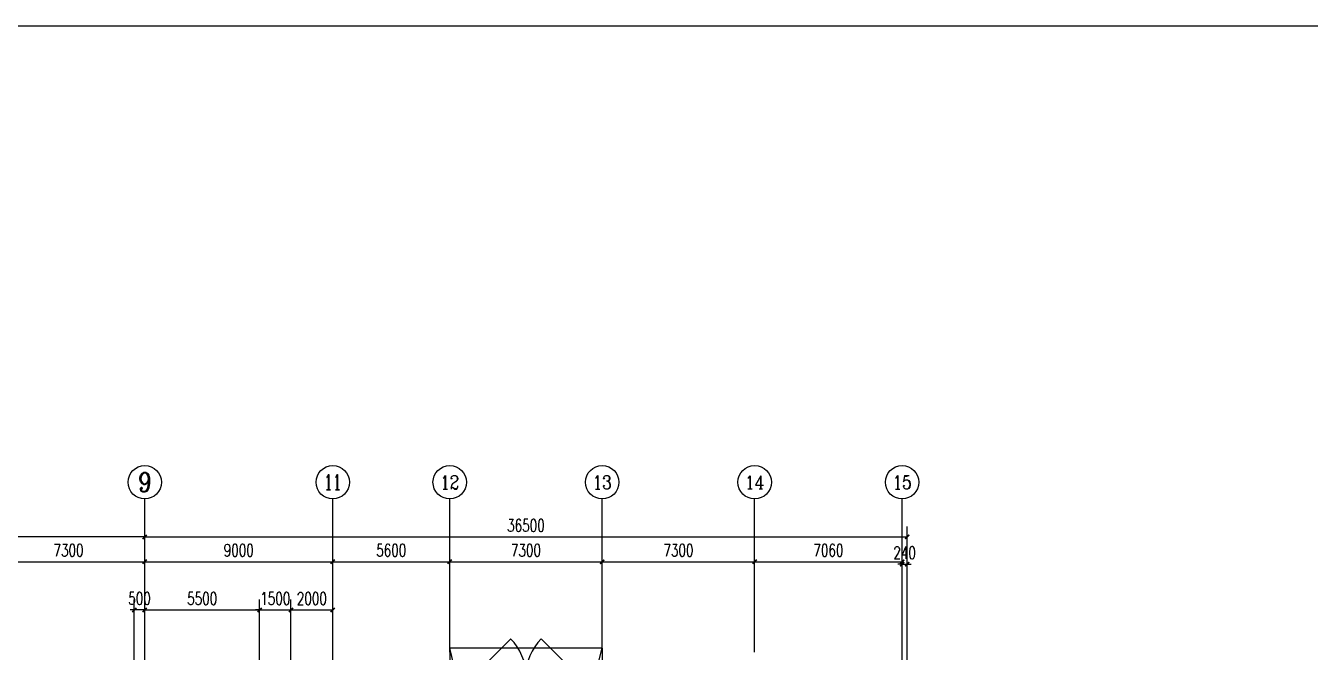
# Model space of a CAD drawing. Extents: x -89996 to 1006241, y -2176 to 440573.
# Drawn here: x 314223 to 375725, y 410600 to 440573 of the extents above; entities that cross this region are included whole.
import ezdxf
from ezdxf.enums import TextEntityAlignment as Align

# ---------------------------------------------------------------- set-up
doc = ezdxf.new("R2010")
doc.units = 0
doc.header["$LTSCALE"] = 1000
doc.header["$MEASUREMENT"] = 0
doc.linetypes.add('DOTE', pattern=[2.42, 2, -0.2, 0.02, -0.2])
for name, color, linetype in [('AXIS', 3, 'Continuous'), ('AXIS_TEXT', 7, 'Continuous'), ('DOTE', 1, 'DOTE'), ('STAIR', 2, 'Continuous'), ('WALL', 9, 'Continuous'), ('WINDOW', 4, 'Continuous'), ('WINDOW_TEXT', 7, 'Continuous')]:
    doc.layers.add(name, color=color, linetype=linetype)
doc.styles.add('_TCH_AXIS', font='COMPLEX', dxfattribs={"bigfont": 'GBCBIG'})
doc.styles.add('_TCH_DIM_T3', font='SIMPLEX', dxfattribs={"width": 0.705882, "bigfont": 'GBCBIG'})
doc.styles.add('_TCH_WINDOW', font='SIMPLEX', dxfattribs={"height": 3.5, "bigfont": 'GBCBIG'})
doc.styles.add('COMPLEX', font='COMPLEX')
doc.dimstyles.new('_TCH_ARCH&&200', dxfattribs={"dimtxt": 595, "dimasz": 200, "dimexe": 500, "dimexo": 600, "dimgap": 252.5, "dimtad": 1, "dimdec": 0, "dimzin": 0, "dimdsep": 46, "dimtxsty": '_TCH_DIM_T3', "dimblk": 'ARCHTICK', "dimcen": 0.09, "dimclrt": 7, "dimazin": 2, "dimtfac": 1, "dimtdec": 0, "dimtix": 1, "dimtmove": 2, "dimatfit": 3, "dimfxl": 0, "dimtolj": 1, "dimtzin": 0, "dimarcsym": 0})
doc.dimstyles.new('TCH-200-1', dxfattribs={"dimtxt": 595, "dimasz": 200, "dimexe": 500, "dimexo": 600, "dimgap": 252.5, "dimtad": 1, "dimdec": 0, "dimzin": 0, "dimdsep": 46, "dimtxsty": '_TCH_DIM_T3', "dimblk": 'ARCHTICK', "dimcen": 0.09, "dimclrd": 3, "dimclre": 3, "dimclrt": 7, "dimazin": 2, "dimtfac": 1, "dimtdec": 0, "dimtix": 1, "dimtmove": 2, "dimatfit": 3, "dimfxl": 0, "dimtolj": 1, "dimtzin": 0, "dimarcsym": 0})

# ---------------------------------------------------------------- blocks, each defined once
blk = doc.blocks.new('_ArchTick')
at = {"color": 0, "linetype": 'ByBlock', "const_width": 0.4}
blk.add_lwpolyline([(-0.5, -0.5), (0.5, 0.5)], dxfattribs=at)
blk = doc.blocks.new('*D1635')
at = {"layer": 'Defpoints', "color": 0, "transparency": 16777216}
for p in [(68600, 114506), (63100, 111483), (68600, 111483)]:
    blk.add_point(p, dxfattribs=at)
at = {"layer": 'WALL', "color": 3, "lineweight": -2, "transparency": 16777216}
for p, q in [((63100, 112083), (63100, 115006)), ((63100, 114506), (68600, 114506)), ((68600, 112083), (68600, 115006))]:
    blk.add_line(p, q, dxfattribs=at)
at = {"layer": 'WALL', "color": 3, "lineweight": -2, "transparency": 16777216, "xscale": 200, "yscale": 200, "zscale": 200, "rotation": 180}
blk.add_blockref('_ArchTick', (63100, 114506), dxfattribs=at)
at = {"layer": 'WALL', "color": 3, "lineweight": -2, "transparency": 16777216, "xscale": 200, "yscale": 200, "zscale": 200}
blk.add_blockref('_ArchTick', (68600, 114506), dxfattribs=at)
at = {"layer": 'WALL', "color": 7, "transparency": 16777216, "insert": (65850, 115056), "char_height": 595, "attachment_point": 5, "style": '_TCH_DIM_T3'}
blk.add_mtext('\\A1;5500', dxfattribs=at)
blk = doc.blocks.new('*D1636')
at = {"layer": 'Defpoints', "color": 0, "transparency": 16777216}
for p in [(70100, 114506), (68600, 111483), (70100, 111483)]:
    blk.add_point(p, dxfattribs=at)
at = {"layer": 'WALL', "color": 3, "lineweight": -2, "transparency": 16777216}
for p, q in [((68600, 114506), (68400, 114506)), ((68600, 112083), (68600, 115006)), ((68600, 114506), (70100, 114506)), ((70100, 112083), (70100, 115006)), ((70100, 114506), (70300, 114506))]:
    blk.add_line(p, q, dxfattribs=at)
at = {"layer": 'WALL', "color": 3, "lineweight": -2, "transparency": 16777216, "xscale": 200, "yscale": 200, "zscale": 200}
blk.add_blockref('_ArchTick', (68600, 114506), dxfattribs=at)
at = {"layer": 'WALL', "color": 3, "lineweight": -2, "transparency": 16777216, "xscale": 200, "yscale": 200, "zscale": 200, "rotation": 180}
blk.add_blockref('_ArchTick', (70100, 114506), dxfattribs=at)
at = {"layer": 'WALL', "color": 7, "transparency": 16777216, "insert": (69350, 115056), "char_height": 595, "attachment_point": 5, "style": '_TCH_DIM_T3'}
blk.add_mtext('\\A1;1500', dxfattribs=at)
blk = doc.blocks.new('*D1637')
at = {"layer": 'Defpoints', "color": 0, "transparency": 16777216}
for p in [(72100, 114506), (70100, 111483), (72100, 111483)]:
    blk.add_point(p, dxfattribs=at)
at = {"layer": 'WALL', "color": 3, "lineweight": -2, "transparency": 16777216}
for p, q in [((70100, 112083), (70100, 115006)), ((70100, 114506), (72100, 114506)), ((72100, 112083), (72100, 115006))]:
    blk.add_line(p, q, dxfattribs=at)
at = {"layer": 'WALL', "color": 3, "lineweight": -2, "transparency": 16777216, "xscale": 200, "yscale": 200, "zscale": 200, "rotation": 180}
blk.add_blockref('_ArchTick', (70100, 114506), dxfattribs=at)
at = {"layer": 'WALL', "color": 3, "lineweight": -2, "transparency": 16777216, "xscale": 200, "yscale": 200, "zscale": 200}
blk.add_blockref('_ArchTick', (72100, 114506), dxfattribs=at)
at = {"layer": 'WALL', "color": 7, "transparency": 16777216, "insert": (71100, 115056), "char_height": 595, "attachment_point": 5, "style": '_TCH_DIM_T3'}
blk.add_mtext('\\A1;2000', dxfattribs=at)
blk = doc.blocks.new('*D1650')
at = {"layer": 'Defpoints', "color": 0, "transparency": 16777216}
for p in [(99600, 118001), (63100, 112485), (99600, 111483)]:
    blk.add_point(p, dxfattribs=at)
at = {"layer": 'WALL', "color": 3, "lineweight": -2, "transparency": 16777216}
for p, q in [((63100, 113085), (63100, 118501)), ((99600, 112083), (99600, 118501)), ((63100, 118001), (99600, 118001))]:
    blk.add_line(p, q, dxfattribs=at)
at = {"layer": 'WALL', "color": 3, "lineweight": -2, "transparency": 16777216, "xscale": 200, "yscale": 200, "zscale": 200, "rotation": 180}
blk.add_blockref('_ArchTick', (63100, 118001), dxfattribs=at)
at = {"layer": 'WALL', "color": 3, "lineweight": -2, "transparency": 16777216, "xscale": 200, "yscale": 200, "zscale": 200}
blk.add_blockref('_ArchTick', (99600, 118001), dxfattribs=at)
at = {"layer": 'WALL', "color": 7, "transparency": 16777216, "insert": (81350, 118551), "char_height": 595, "attachment_point": 5, "style": '_TCH_DIM_T3'}
blk.add_mtext('\\A1;36500', dxfattribs=at)
blk = doc.blocks.new('*D1651')
at = {"layer": 'Defpoints', "color": 0, "transparency": 16777216}
for p in [(99600, 116693), (99360, 111483), (99600, 111483)]:
    blk.add_point(p, dxfattribs=at)
at = {"layer": 'WALL', "color": 3, "lineweight": -2, "transparency": 16777216}
for p, q in [((99360, 112083), (99360, 117193)), ((99600, 112083), (99600, 117193)), ((99360, 116693), (99160, 116693)), ((99360, 116693), (99600, 116693)), ((99600, 116693), (99800, 116693))]:
    blk.add_line(p, q, dxfattribs=at)
at = {"layer": 'WALL', "color": 3, "lineweight": -2, "transparency": 16777216, "xscale": 200, "yscale": 200, "zscale": 200}
blk.add_blockref('_ArchTick', (99360, 116693), dxfattribs=at)
at = {"layer": 'WALL', "color": 3, "lineweight": -2, "transparency": 16777216, "xscale": 200, "yscale": 200, "zscale": 200, "rotation": 180}
blk.add_blockref('_ArchTick', (99600, 116693), dxfattribs=at)
at = {"layer": 'WALL', "color": 7, "transparency": 16777216, "insert": (99480, 117243), "char_height": 595, "attachment_point": 5, "style": '_TCH_DIM_T3'}
blk.add_mtext('\\A1;240', dxfattribs=at)
blk = doc.blocks.new('*D1652')
at = {"layer": 'Defpoints', "color": 0, "transparency": 16777216}
for p in [(62600, 114509), (62600, 111483), (63100, 111483)]:
    blk.add_point(p, dxfattribs=at)
at = {"layer": 'WALL', "color": 3, "lineweight": -2, "transparency": 16777216}
for p, q in [((62600, 112083), (62600, 115009)), ((63100, 112083), (63100, 115009)), ((62600, 114509), (62400, 114509)), ((63100, 114509), (62600, 114509)), ((63100, 114509), (63300, 114509))]:
    blk.add_line(p, q, dxfattribs=at)
at = {"layer": 'WALL', "color": 3, "lineweight": -2, "transparency": 16777216, "xscale": 200, "yscale": 200, "zscale": 200}
blk.add_blockref('_ArchTick', (62600, 114509), dxfattribs=at)
at = {"layer": 'WALL', "color": 3, "lineweight": -2, "transparency": 16777216, "xscale": 200, "yscale": 200, "zscale": 200, "rotation": 180}
blk.add_blockref('_ArchTick', (63100, 114509), dxfattribs=at)
at = {"layer": 'WALL', "color": 7, "transparency": 16777216, "insert": (62850, 115059), "char_height": 595, "attachment_point": 5, "style": '_TCH_DIM_T3'}
blk.add_mtext('\\A1;500', dxfattribs=at)
blk = doc.blocks.new('*D1653')
at = {"layer": 'Defpoints', "color": 0, "transparency": 16777216}
for p in [(26600, 118001), (63100, 112485), (26600, 111483)]:
    blk.add_point(p, dxfattribs=at)
at = {"layer": 'WALL', "color": 3, "lineweight": -2, "transparency": 16777216}
for p, q in [((26600, 112083), (26600, 118501)), ((63100, 113085), (63100, 118501)), ((63100, 118001), (26600, 118001))]:
    blk.add_line(p, q, dxfattribs=at)
at = {"layer": 'WALL', "color": 3, "lineweight": -2, "transparency": 16777216, "xscale": 200, "yscale": 200, "zscale": 200, "rotation": 180}
blk.add_blockref('_ArchTick', (26600, 118001), dxfattribs=at)
at = {"layer": 'WALL', "color": 3, "lineweight": -2, "transparency": 16777216, "xscale": 200, "yscale": 200, "zscale": 200}
blk.add_blockref('_ArchTick', (63100, 118001), dxfattribs=at)
at = {"layer": 'WALL', "color": 7, "transparency": 16777216, "insert": (44850, 118551), "char_height": 595, "attachment_point": 5, "style": '_TCH_DIM_T3'}
blk.add_mtext('\\A1;36500', dxfattribs=at)
blk = doc.blocks.new('$DorLib2D$00000116')
at = {"color": 0}
for p, q in [((-0.5, 0), (-0.146, 0.354)), ((0.5, 0), (0.146, 0.354))]:
    blk.add_line(p, q, dxfattribs=at)
for centre, start, end in [((-0.5, 0), 0, 45), ((0.5, 0), 135, 180)]:
    blk.add_arc(centre, 0.5, start, end, dxfattribs=at)
blk = doc.blocks.new('_AXISO')
blk.add_circle((0, 0), 0.5)
at = {"layer": 'AXIS_TEXT', "style": 'COMPLEX', "width": 1.041667}
blk.add_attdef('A', text='', height=0.56, dxfattribs=at).set_placement((-0.25, -0.28), (0.25, -0.28), align=Align.FIT)
blk = doc.blocks.new('*D3128')
at = {"layer": 'AXIS', "color": 0, "lineweight": -2, "transparency": 16777216}
for p, q in [((55800, 113083), (55800, 117315)), ((63100, 113083), (63100, 117315)), ((55800, 116815), (63100, 116815))]:
    blk.add_line(p, q, dxfattribs=at)
at = {"layer": 'Defpoints', "color": 0, "transparency": 16777216}
for p in [(63100, 116815), (55800, 112483), (63100, 112483)]:
    blk.add_point(p, dxfattribs=at)
at = {"layer": 'AXIS', "color": 0, "lineweight": -2, "transparency": 16777216, "xscale": 200, "yscale": 200, "zscale": 200, "rotation": 180}
blk.add_blockref('_ArchTick', (55800, 116815), dxfattribs=at)
at = {"layer": 'AXIS', "color": 0, "lineweight": -2, "transparency": 16777216, "xscale": 200, "yscale": 200, "zscale": 200}
blk.add_blockref('_ArchTick', (63100, 116815), dxfattribs=at)
at = {"layer": 'AXIS', "color": 7, "transparency": 16777216, "insert": (59450, 117365), "char_height": 595, "attachment_point": 5, "style": '_TCH_DIM_T3'}
blk.add_mtext('\\A1;7300', dxfattribs=at)
blk = doc.blocks.new('*D3129')
at = {"layer": 'AXIS', "color": 0, "lineweight": -2, "transparency": 16777216}
for p, q in [((63100, 113083), (63100, 117315)), ((72100, 113083), (72100, 117315)), ((63100, 116815), (72100, 116815))]:
    blk.add_line(p, q, dxfattribs=at)
at = {"layer": 'Defpoints', "color": 0, "transparency": 16777216}
for p in [(72100, 116815), (63100, 112483), (72100, 112483)]:
    blk.add_point(p, dxfattribs=at)
at = {"layer": 'AXIS', "color": 0, "lineweight": -2, "transparency": 16777216, "xscale": 200, "yscale": 200, "zscale": 200, "rotation": 180}
blk.add_blockref('_ArchTick', (63100, 116815), dxfattribs=at)
at = {"layer": 'AXIS', "color": 0, "lineweight": -2, "transparency": 16777216, "xscale": 200, "yscale": 200, "zscale": 200}
blk.add_blockref('_ArchTick', (72100, 116815), dxfattribs=at)
at = {"layer": 'AXIS', "color": 7, "transparency": 16777216, "insert": (67600, 117365), "char_height": 595, "attachment_point": 5, "style": '_TCH_DIM_T3'}
blk.add_mtext('\\A1;9000', dxfattribs=at)
blk = doc.blocks.new('*D3130')
at = {"layer": 'AXIS', "color": 0, "lineweight": -2, "transparency": 16777216}
for p, q in [((72100, 113083), (72100, 117315)), ((77700, 113083), (77700, 117315)), ((72100, 116815), (77700, 116815))]:
    blk.add_line(p, q, dxfattribs=at)
at = {"layer": 'Defpoints', "color": 0, "transparency": 16777216}
for p in [(77700, 116815), (72100, 112483), (77700, 112483)]:
    blk.add_point(p, dxfattribs=at)
at = {"layer": 'AXIS', "color": 0, "lineweight": -2, "transparency": 16777216, "xscale": 200, "yscale": 200, "zscale": 200, "rotation": 180}
blk.add_blockref('_ArchTick', (72100, 116815), dxfattribs=at)
at = {"layer": 'AXIS', "color": 0, "lineweight": -2, "transparency": 16777216, "xscale": 200, "yscale": 200, "zscale": 200}
blk.add_blockref('_ArchTick', (77700, 116815), dxfattribs=at)
at = {"layer": 'AXIS', "color": 7, "transparency": 16777216, "insert": (74900, 117365), "char_height": 595, "attachment_point": 5, "style": '_TCH_DIM_T3'}
blk.add_mtext('\\A1;5600', dxfattribs=at)
blk = doc.blocks.new('*D3131')
at = {"layer": 'AXIS', "color": 0, "lineweight": -2, "transparency": 16777216}
for p, q in [((77700, 113083), (77700, 117315)), ((85000, 113083), (85000, 117315)), ((77700, 116815), (85000, 116815))]:
    blk.add_line(p, q, dxfattribs=at)
at = {"layer": 'Defpoints', "color": 0, "transparency": 16777216}
for p in [(85000, 116815), (77700, 112483), (85000, 112483)]:
    blk.add_point(p, dxfattribs=at)
at = {"layer": 'AXIS', "color": 0, "lineweight": -2, "transparency": 16777216, "xscale": 200, "yscale": 200, "zscale": 200, "rotation": 180}
blk.add_blockref('_ArchTick', (77700, 116815), dxfattribs=at)
at = {"layer": 'AXIS', "color": 0, "lineweight": -2, "transparency": 16777216, "xscale": 200, "yscale": 200, "zscale": 200}
blk.add_blockref('_ArchTick', (85000, 116815), dxfattribs=at)
at = {"layer": 'AXIS', "color": 7, "transparency": 16777216, "insert": (81350, 117365), "char_height": 595, "attachment_point": 5, "style": '_TCH_DIM_T3'}
blk.add_mtext('\\A1;7300', dxfattribs=at)
blk = doc.blocks.new('*D3132')
at = {"layer": 'AXIS', "color": 0, "lineweight": -2, "transparency": 16777216}
for p, q in [((85000, 113083), (85000, 117315)), ((92300, 113083), (92300, 117315)), ((85000, 116815), (92300, 116815))]:
    blk.add_line(p, q, dxfattribs=at)
at = {"layer": 'Defpoints', "color": 0, "transparency": 16777216}
for p in [(92300, 116815), (85000, 112483), (92300, 112483)]:
    blk.add_point(p, dxfattribs=at)
at = {"layer": 'AXIS', "color": 0, "lineweight": -2, "transparency": 16777216, "xscale": 200, "yscale": 200, "zscale": 200, "rotation": 180}
blk.add_blockref('_ArchTick', (85000, 116815), dxfattribs=at)
at = {"layer": 'AXIS', "color": 0, "lineweight": -2, "transparency": 16777216, "xscale": 200, "yscale": 200, "zscale": 200}
blk.add_blockref('_ArchTick', (92300, 116815), dxfattribs=at)
at = {"layer": 'AXIS', "color": 7, "transparency": 16777216, "insert": (88650, 117365), "char_height": 595, "attachment_point": 5, "style": '_TCH_DIM_T3'}
blk.add_mtext('\\A1;7300', dxfattribs=at)
blk = doc.blocks.new('*D3133')
at = {"layer": 'AXIS', "color": 0, "lineweight": -2, "transparency": 16777216}
for p, q in [((92300, 113083), (92300, 117315)), ((99360, 113083), (99360, 117315)), ((92300, 116815), (99360, 116815))]:
    blk.add_line(p, q, dxfattribs=at)
at = {"layer": 'Defpoints', "color": 0, "transparency": 16777216}
for p in [(99360, 116815), (92300, 112483), (99360, 112483)]:
    blk.add_point(p, dxfattribs=at)
at = {"layer": 'AXIS', "color": 0, "lineweight": -2, "transparency": 16777216, "xscale": 200, "yscale": 200, "zscale": 200, "rotation": 180}
blk.add_blockref('_ArchTick', (92300, 116815), dxfattribs=at)
at = {"layer": 'AXIS', "color": 0, "lineweight": -2, "transparency": 16777216, "xscale": 200, "yscale": 200, "zscale": 200}
blk.add_blockref('_ArchTick', (99360, 116815), dxfattribs=at)
at = {"layer": 'AXIS', "color": 7, "transparency": 16777216, "insert": (95830, 117365), "char_height": 595, "attachment_point": 5, "style": '_TCH_DIM_T3'}
blk.add_mtext('\\A1;7060', dxfattribs=at)
blk = doc.blocks.new('A$C5DBF1C92')
at = {"layer": 'AXIS'}
for p, q in [((63100, 112485.1), (63100, 119816.8)), ((72100.2, 112485.1), (72100.2, 119816.8)), ((77700, 112485.1), (77700, 119816.8)), ((85000, 112485.1), (85000, 119816.8)), ((92300, 112485.1), (92300, 119816.8)), ((99360, 112485.1), (99360, 119816.8))]:
    blk.add_line(p, q, dxfattribs=at)
at = {"layer": 'DOTE'}
blk.add_line((70100, 75242.9), (70100, 112818.6), dxfattribs=at)
at = {"layer": 'STAIR'}
for p, q in [((85000, 112682.9), (77700, 112682.9)), ((77700, 112682.9), (77700, 111482.9)), ((78000, 111482.9), (77700, 112682.9)), ((84700, 111482.9), (85000, 112682.9)), ((85000, 112682.9), (85000, 111482.9))]:
    blk.add_line(p, q, dxfattribs=at)
at = {"layer": 'AXIS'}
ref = blk.add_blockref('_AXISO', (63100, 120616.8), dxfattribs=dict(at, xscale=1600, yscale=1600, zscale=1600))
ref.add_attrib('A', '9', dxfattribs={"layer": 'AXIS_TEXT', "height": 931.9, "style": '_TCH_AXIS'}).set_placement((62789.4, 120150.8), (63410.6, 120150.8), align=Align.FIT)
ref = blk.add_blockref('_AXISO', (72100.2, 120616.8), dxfattribs=dict(at, xscale=1600, yscale=1600, zscale=1600))
ref.add_attrib('A', '11', dxfattribs={"layer": 'AXIS_TEXT', "height": 737.53, "style": '_TCH_AXIS'}).set_placement((71678.7, 120248), (72521.6, 120248), align=Align.FIT)
ref = blk.add_blockref('_AXISO', (77700, 120616.8), dxfattribs=dict(at, xscale=1600, yscale=1600, zscale=1600))
ref.add_attrib('A', '12', dxfattribs={"layer": 'AXIS_TEXT', "height": 656.89, "style": '_TCH_AXIS'}).set_placement((77246.4, 120288.3), (78153.6, 120288.3), align=Align.FIT)
ref = blk.add_blockref('_AXISO', (85000, 120616.8), dxfattribs=dict(at, xscale=1600, yscale=1600, zscale=1600))
ref.add_attrib('A', '13', dxfattribs={"layer": 'AXIS_TEXT', "height": 656.89, "style": '_TCH_AXIS'}).set_placement((84546.4, 120288.3), (85453.6, 120288.3), align=Align.FIT)
ref = blk.add_blockref('_AXISO', (92300, 120616.8), dxfattribs=dict(at, xscale=1600, yscale=1600, zscale=1600))
ref.add_attrib('A', '14', dxfattribs={"layer": 'AXIS_TEXT', "height": 628.15, "style": '_TCH_AXIS'}).set_placement((91836.4, 120302.7), (92763.6, 120302.7), align=Align.FIT)
ref = blk.add_blockref('_AXISO', (99360, 120616.8), dxfattribs=dict(at, xscale=1600, yscale=1600, zscale=1600))
ref.add_attrib('A', '15', dxfattribs={"layer": 'AXIS_TEXT', "height": 656.89, "style": '_TCH_AXIS'}).set_placement((98906.4, 120288.3), (99813.6, 120288.3), align=Align.FIT)
at = {"layer": 'WINDOW'}
ref = blk.add_blockref('$DorLib2D$00000116', (81350, 111362.9), dxfattribs=dict(at, xscale=5000, yscale=5000, zscale=5000))
ref.add_attrib('A', 'M5050', (80370, 110257.9), dxfattribs={"layer": 'WINDOW_TEXT', "height": 595, "style": '_TCH_WINDOW', "width": 0.705882})
at = {"layer": 'AXIS'}
for p1, p2, picture, middle in [((55800, 112482.9), (63100, 112482.9), '*D3128', (59450, 117364.6)), ((63100, 112482.9), (72100.2, 112482.9), '*D3129', (67600.1, 117364.6)), ((72100.2, 112482.9), (77700, 112482.9), '*D3130', (74900.1, 117364.6)), ((77700, 112482.9), (85000, 112482.9), '*D3131', (81350, 117364.6)), ((85000, 112482.9), (92300, 112482.9), '*D3132', (88650, 117364.6)), ((92300, 112482.9), (99360, 112482.9), '*D3133', (95830, 117364.6))]:
    dim = blk.add_aligned_dim(p1=p1, p2=p2, distance=4331.7, dimstyle='_TCH_ARCH&&200', dxfattribs=at)
    dim.commit()
    dim.dimension.update_dxf_attribs({"geometry": picture, "text_midpoint": middle})
at = {"layer": 'WALL'}
for base, p1, p2, picture, middle in [((26600, 118001.2), (63100, 112485.1), (26600, 111482.9), '*D1653', (44850, 118551.2)), ((62600, 114509), (63100, 111482.9), (62600, 111482.9), '*D1652', (62850, 115059))]:
    dim = blk.add_linear_dim(base=base, p1=p1, p2=p2, angle=180, dimstyle='TCH-200-1', dxfattribs=at)
    dim.commit()
    dim.dimension.update_dxf_attribs({"geometry": picture, "text_midpoint": middle})
for base, p1, p2, picture, middle in [((99600, 118001.2), (63100, 112485.1), (99600, 111482.9), '*D1650', (81350, 118551.2)), ((99600, 116692.6), (99360, 111482.9), (99600, 111482.9), '*D1651', (99480, 117242.6)), ((68600, 114505.7), (63100, 111482.9), (68600, 111482.9), '*D1635', (65850, 115055.7)), ((70100, 114505.7), (68600, 111482.9), (70100, 111482.9), '*D1636', (69350, 115055.7)), ((72100.2, 114505.7), (70100, 111482.9), (72100.2, 111482.9), '*D1637', (71100.1, 115055.7))]:
    dim = blk.add_linear_dim(base=base, p1=p1, p2=p2, dimstyle='TCH-200-1', dxfattribs=at)
    dim.commit()
    dim.dimension.update_dxf_attribs({"geometry": picture, "text_midpoint": middle})

msp = doc.modelspace()

# ---------------------------------------------------------------- linework, layer by layer
msp.add_lwpolyline([(229260.69, 440573.03), (460031.57, 440573.03), (460031.57, 290826.85), (229260.69, 290826.85)], close=True)

# ---------------------------------------------------------------- block references
msp.add_blockref('A$C5DBF1C92', (256823.06, 298117.41))

doc.saveas('drawing.dxf')
